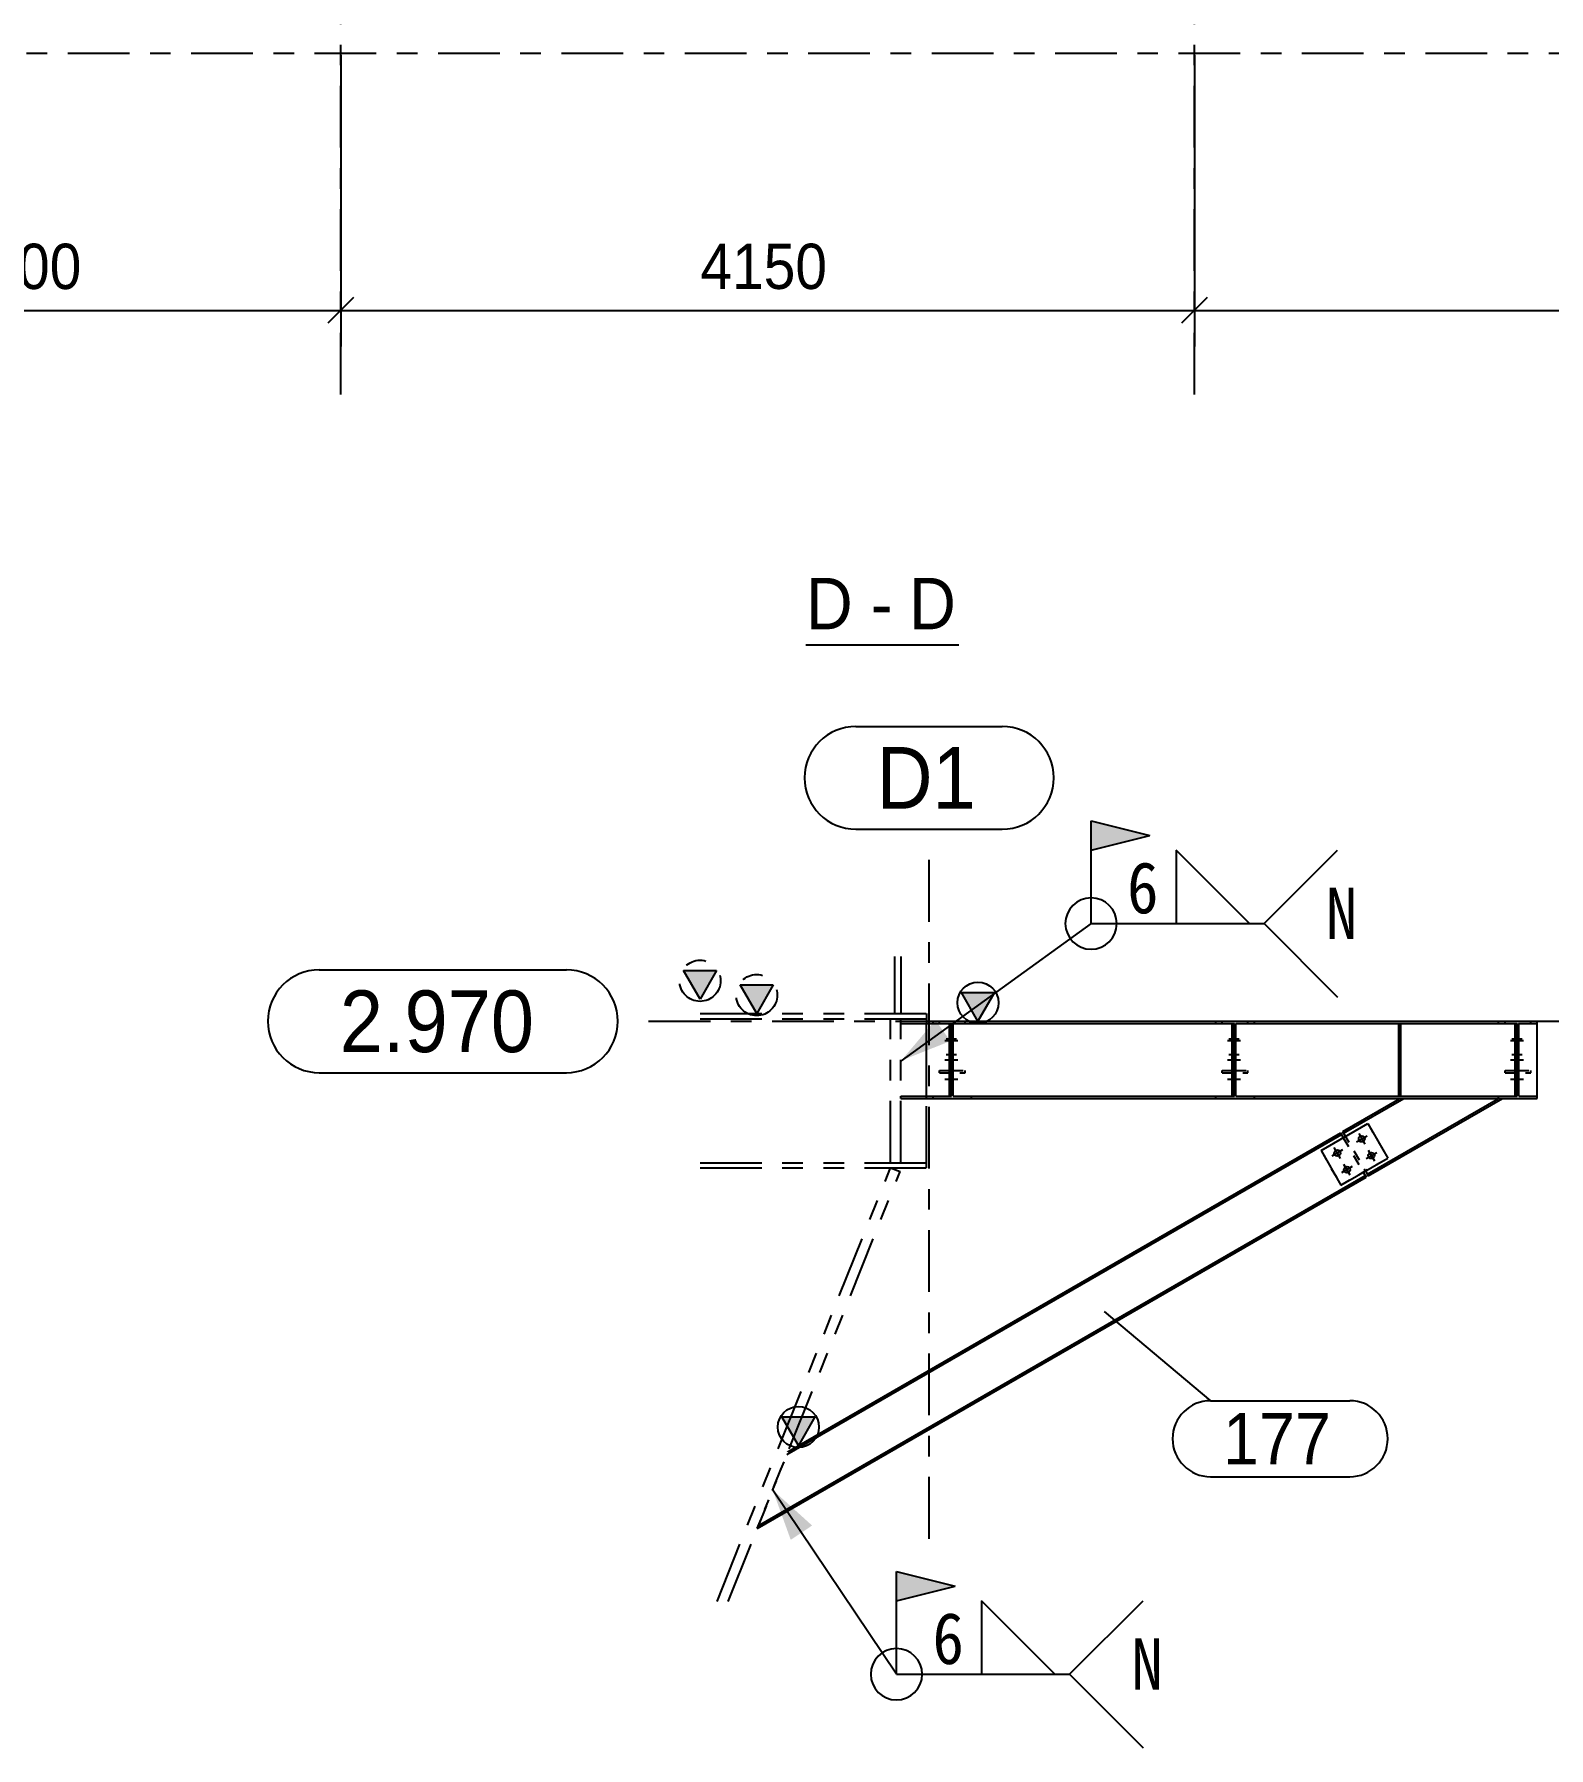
# Model space of a CAD drawing. Header units: millimetres. Extents: x 0 to 594, y 0 to 420.
# Drawn here: x 246.8 to 320.4, y 215 to 298.3 of the extents above; entities that cross this region are included whole.
import ezdxf

# ---------------------------------------------------------------- set-up
doc = ezdxf.new("R2010")
doc.units = ezdxf.units.MM
doc.header["$MEASUREMENT"] = 0
for name, pattern in [('XKITLINE00', [0]), ('XKITLINE02', [4, 2, -2]), ('XKITLINE03', [6, 3, -1, 1, -1]), ('XKITLINE04', [3, 0.5, -0.5, 0.5, -0.5, 0.5, -0.5]), ('XKITLINE05', [8, 3, -1, 1, -1, 1, -1])]:
    doc.linetypes.add(name, pattern=pattern)
for name, color, linetype in [('dimension', 7, 'Continuous'), ('grid', 7, 'Continuous'), ('mark', 7, 'Continuous'), ('part1', 7, 'Continuous'), ('view', 7, 'Continuous'), ('weld', 7, 'Continuous')]:
    doc.layers.add(name, color=color, linetype=linetype)
doc.styles.add('STYLE_1', font='arial.ttf', dxfattribs={"height": 0.2})
doc.styles.add('STYLE_4', font='仿宋_GB2312_3.ttf', dxfattribs={"height": 0.2})

# ---------------------------------------------------------------- blocks, each defined once
blk = doc.blocks.new('*D2170')
at = {"layer": 'dimension', "color": 1, "linetype": 'XKITLINE00'}
for p, q in [((1428.141, 1836.476), (1428.141, 1822.306)), ((1469.641, 1836.476), (1469.641, 1822.306)), ((1428.764, 1824.689), (1427.519, 1823.444)), ((1470.264, 1824.689), (1469.019, 1823.444)), ((1428.141, 1824.066), (1469.641, 1824.066))]:
    blk.add_line(p, q, dxfattribs=at)
at = {"layer": 'dimension', "color": 1, "style": 'STYLE_1', "width": 0.9}
blk.add_text('4150', height=2.2, dxfattribs=at).set_placement((1445.628, 1825.106))
blk = doc.blocks.new('*D2173')
at = {"layer": 'grid', "color": 4, "linetype": 'XKITLINE03'}
blk.add_line((1428.141, 1819.981), (1428.141, 1905.53), dxfattribs=at)
blk = doc.blocks.new('*D2174')
at = {"layer": 'grid', "color": 4, "linetype": 'XKITLINE03'}
blk.add_line((1228.871, 1836.576), (1642.443, 1836.576), dxfattribs=at)
blk = doc.blocks.new('*D2489')
at = {"layer": 'dimension', "color": 1, "linetype": 'XKITLINE00'}
for p, q in [((1397.141, 1836.476), (1397.141, 1822.306)), ((1428.141, 1836.476), (1428.141, 1822.306)), ((1397.764, 1824.689), (1396.519, 1823.444)), ((1428.764, 1824.689), (1427.519, 1823.444)), ((1397.141, 1824.066), (1428.141, 1824.066))]:
    blk.add_line(p, q, dxfattribs=at)
at = {"layer": 'dimension', "color": 1, "style": 'STYLE_1', "width": 0.9}
blk.add_text('3100', height=2.2, dxfattribs=at).set_placement((1409.378, 1825.106))
blk = doc.blocks.new('*D2554')
at = {"layer": 'dimension', "color": 1, "linetype": 'XKITLINE00'}
for p, q in [((1469.641, 1836.476), (1469.641, 1822.306)), ((1513.841, 1836.476), (1513.841, 1822.306)), ((1470.264, 1824.689), (1469.019, 1823.444)), ((1514.464, 1824.689), (1513.219, 1823.444)), ((1469.641, 1824.066), (1513.841, 1824.066))]:
    blk.add_line(p, q, dxfattribs=at)
at = {"layer": 'dimension', "color": 1, "style": 'STYLE_1', "width": 0.9}
blk.add_text('4420', height=2.2, dxfattribs=at).set_placement((1488.478, 1825.106))
blk = doc.blocks.new('*D2577')
at = {"layer": 'grid', "color": 4, "linetype": 'XKITLINE03'}
blk.add_line((1469.641, 1819.981), (1469.641, 1905.53), dxfattribs=at)
blk = doc.blocks.new('*D4145')
at = {"layer": 'weld', "color": 1, "linetype": 'XKITLINE00'}
for p, q in [((1464.618, 1794.248), (1464.618, 1799.248)), ((1464.618, 1799.248), (1467.475, 1798.534)), ((1464.618, 1797.82), (1467.475, 1798.534)), ((1472.321, 1794.248), (1468.749, 1797.82)), ((1468.749, 1797.82), (1468.749, 1794.248)), ((1473.035, 1794.248), (1476.607, 1797.82)), ((1464.618, 1794.248), (1455.388, 1787.583)), ((1464.618, 1794.248), (1473.035, 1794.248)), ((1468.749, 1794.248), (1472.321, 1794.248)), ((1473.035, 1794.248), (1476.607, 1790.677))]:
    blk.add_line(p, q, dxfattribs=at)
for start, end in [(90, -90), (-90, 90)]:
    blk.add_arc((1464.618, 1794.248), 1.25, start, end, dxfattribs=at)
at = {"layer": 'weld', "color": 1}
for points in [[(1464.618, 1797.82), (1464.618, 1799.248), (1464.618, 1797.82), (1467.475, 1798.534)], [(1455.388, 1787.583), (1457.049, 1789.553), (1455.388, 1787.583), (1457.781, 1788.54)]]:
    blk.add_solid(points, dxfattribs=at)
at = {"layer": 'weld', "color": 1, "style": 'STYLE_4', "width": 0.9}
for s, p in [('6', (1466.368, 1794.748)), ('N', (1476.035, 1793.498))]:
    blk.add_text(s, height=2.5, dxfattribs=at).set_placement(p)
blk = doc.blocks.new('*D4146')
at = {"layer": 'weld', "color": 1, "linetype": 'XKITLINE00'}
for p, q in [((1455.159, 1757.748), (1449.144, 1766.708)), ((1455.159, 1757.748), (1455.159, 1762.748)), ((1455.159, 1762.748), (1458.016, 1762.034)), ((1455.159, 1761.32), (1458.016, 1762.034)), ((1462.862, 1757.748), (1459.291, 1761.32)), ((1459.291, 1761.32), (1459.291, 1757.748)), ((1463.577, 1757.748), (1467.148, 1761.32)), ((1455.159, 1757.748), (1463.577, 1757.748)), ((1459.291, 1757.748), (1462.862, 1757.748)), ((1463.577, 1757.748), (1467.148, 1754.177))]:
    blk.add_line(p, q, dxfattribs=at)
for start, end in [(90, -90), (-90, 90)]:
    blk.add_arc((1455.159, 1757.748), 1.25, start, end, dxfattribs=at)
at = {"layer": 'weld', "color": 1}
for points in [[(1449.144, 1766.708), (1451.057, 1764.981), (1449.144, 1766.708), (1450.019, 1764.284)], [(1455.159, 1761.32), (1455.159, 1762.748), (1455.159, 1761.32), (1458.016, 1762.034)]]:
    blk.add_solid(points, dxfattribs=at)
at = {"layer": 'weld', "color": 1, "style": 'STYLE_4', "width": 0.9}
for s, p in [('6', (1456.909, 1758.248)), ('N', (1466.577, 1756.998))]:
    blk.add_text(s, height=2.5, dxfattribs=at).set_placement(p)
blk = doc.blocks.new('*D4147')
at = {"layer": 'mark', "color": 1, "linetype": 'XKITLINE00'}
for p, q in [((1465.248, 1775.383), (1470.431, 1771.052)), ((1470.431, 1771.052), (1477.193, 1771.052)), ((1470.431, 1771.052), (1470.431, 1771.052)), ((1470.431, 1767.352), (1477.193, 1767.352))]:
    blk.add_line(p, q, dxfattribs=at)
for centre, start, end in [((1470.431, 1769.202), 90, -90), ((1477.193, 1769.202), -90, 90)]:
    blk.add_arc(centre, 1.85, start, end, dxfattribs=at)
at = {"layer": 'mark', "color": 1, "style": 'STYLE_1', "width": 0.9}
blk.add_text('177', height=2.5, dxfattribs=at).set_placement((1471.031, 1767.952))
blk = doc.blocks.new('*D4148')
at = {"layer": 'part1', "color": 0, "linetype": 'XKITLINE00'}
for p, q in [((1484.435, 1789.387), (1484.435, 1789.499)), ((1484.435, 1789.499), (1486.31, 1789.499)), ((1484.435, 1789.387), (1485.332, 1789.387)), ((1485.332, 1785.862), (1485.332, 1789.387)), ((1485.413, 1789.387), (1486.31, 1789.387)), ((1485.413, 1785.862), (1485.413, 1789.387)), ((1486.31, 1789.387), (1486.31, 1789.499)), ((1484.435, 1785.862), (1485.332, 1785.862)), ((1484.435, 1785.749), (1484.435, 1785.862)), ((1484.435, 1785.749), (1486.31, 1785.749)), ((1485.413, 1785.862), (1486.31, 1785.862)), ((1486.31, 1785.749), (1486.31, 1785.862))]:
    blk.add_line(p, q, dxfattribs=at)
blk = doc.blocks.new('*D4149')
at = {"layer": 'part1', "color": 2, "linetype": 'XKITLINE04'}
for p, q in [((1484.747, 1789.499), (1485.997, 1789.499)), ((1484.747, 1789.399), (1484.747, 1789.499)), ((1484.747, 1789.399), (1485.338, 1789.399)), ((1485.338, 1787.099), (1485.338, 1789.399)), ((1485.407, 1787.099), (1485.407, 1789.399)), ((1485.407, 1789.399), (1485.997, 1789.399)), ((1485.997, 1789.399), (1485.997, 1789.499)), ((1484.747, 1787.099), (1485.338, 1787.099)), ((1484.747, 1786.999), (1484.747, 1787.099)), ((1485.407, 1787.099), (1485.997, 1787.099)), ((1485.997, 1786.999), (1485.997, 1787.099)), ((1484.747, 1786.999), (1485.997, 1786.999))]:
    blk.add_line(p, q, dxfattribs=at)
blk = doc.blocks.new('*D4150')
at = {"layer": 'part1', "color": 2, "linetype": 'XKITLINE04'}
for p, q in [((1485.238, 1789.136), (1485.238, 1789.387)), ((1485.238, 1789.387), (1485.338, 1789.387)), ((1485.238, 1785.862), (1485.238, 1789.199)), ((1485.238, 1789.199), (1485.338, 1789.199)), ((1485.238, 1789.187), (1485.338, 1789.187)), ((1485.238, 1789.127), (1485.238, 1789.136)), ((1485.238, 1789.124), (1485.238, 1789.127)), ((1485.238, 1789.124), (1485.338, 1789.124)), ((1485.238, 1789.124), (1485.338, 1789.124)), ((1485.338, 1789.136), (1485.338, 1789.387)), ((1485.338, 1785.862), (1485.338, 1789.199)), ((1485.338, 1789.127), (1485.338, 1789.136)), ((1485.338, 1789.124), (1485.338, 1789.127)), ((1485.238, 1787.374), (1485.338, 1787.374)), ((1485.238, 1787.374), (1485.338, 1787.374)), ((1485.238, 1787.312), (1485.338, 1787.312)), ((1485.238, 1786.049), (1485.338, 1786.049)), ((1485.238, 1785.862), (1485.338, 1785.862))]:
    blk.add_line(p, q, dxfattribs=at)
blk = doc.blocks.new('*D4151')
at = {"layer": 'part1', "color": 0, "linetype": 'XKITLINE02'}
for p, q in [((1485.572, 1788.624), (1485.072, 1788.624)), ((1485.572, 1787.874), (1485.072, 1787.874))]:
    blk.add_line(p, q, dxfattribs=at)
blk = doc.blocks.new('*D4152')
at = {"layer": 'part1', "color": 0, "linetype": 'XKITLINE00'}
for p, q in [((1485.232, 1789.199), (1485.232, 1789.387)), ((1485.232, 1789.249), (1485.332, 1789.249)), ((1485.232, 1789.19), (1485.232, 1789.199)), ((1485.232, 1789.187), (1485.232, 1789.19)), ((1485.232, 1789.187), (1485.332, 1789.187)), ((1485.232, 1786.062), (1485.232, 1789.187)), ((1485.232, 1785.862), (1485.232, 1786.062)), ((1485.232, 1786.062), (1485.332, 1786.062)), ((1485.232, 1785.999), (1485.332, 1785.999))]:
    blk.add_line(p, q, dxfattribs=at)
at = {"layer": 'part1', "color": 2, "linetype": 'XKITLINE04'}
for p, q in [((1485.232, 1789.387), (1485.332, 1789.387)), ((1485.232, 1789.187), (1485.232, 1789.199)), ((1485.232, 1789.199), (1485.332, 1789.199)), ((1485.232, 1789.187), (1485.332, 1789.187)), ((1485.332, 1789.199), (1485.332, 1789.387)), ((1485.332, 1785.862), (1485.332, 1789.199)), ((1485.332, 1789.19), (1485.332, 1789.199)), ((1485.332, 1789.187), (1485.332, 1789.19)), ((1485.332, 1786.062), (1485.332, 1789.187)), ((1485.232, 1786.062), (1485.332, 1786.062)), ((1485.232, 1786.049), (1485.332, 1786.049)), ((1485.232, 1785.862), (1485.332, 1785.862))]:
    blk.add_line(p, q, dxfattribs=at)
blk = doc.blocks.new('*D4153')
at = {"layer": 'part1', "color": 0, "linetype": 'XKITLINE00'}
for p, q in [((1485.01, 1788.562), (1485.635, 1788.562)), ((1485.01, 1787.624), (1485.635, 1787.624)), ((1485.01, 1786.687), (1485.635, 1786.687))]:
    blk.add_line(p, q, dxfattribs=at)
blk = doc.blocks.new('*D4154')
at = {"layer": 'grid', "color": 4, "linetype": 'XKITLINE00'}
for p, q in [((1453.19, 1803.836), (1460.304, 1803.836)), ((1453.19, 1798.836), (1460.304, 1798.836))]:
    blk.add_line(p, q, dxfattribs=at)
at = {"layer": 'grid', "color": 4, "linetype": 'XKITLINE03'}
blk.add_line((1456.747, 1764.342), (1456.747, 1797.836), dxfattribs=at)
at = {"layer": 'grid', "color": 4, "linetype": 'XKITLINE00'}
for centre, start, end in [((1453.19, 1801.336), 90, -90), ((1460.304, 1801.336), -90, 90)]:
    blk.add_arc(centre, 2.5, start, end, dxfattribs=at)
at = {"layer": 'grid', "color": 4, "style": 'STYLE_1', "width": 0.9}
blk.add_text('D1', height=3, dxfattribs=at).set_placement((1454.19, 1799.836))
blk = doc.blocks.new('*D4155')
at = {"layer": 'grid', "color": 4, "linetype": 'XKITLINE00'}
for p, q in [((1427.098, 1791.999), (1439.11, 1791.999)), ((1427.098, 1786.999), (1439.11, 1786.999))]:
    blk.add_line(p, q, dxfattribs=at)
at = {"layer": 'grid', "color": 4, "linetype": 'XKITLINE03'}
blk.add_line((1443.11, 1789.499), (1491.643, 1789.499), dxfattribs=at)
at = {"layer": 'grid', "color": 4, "linetype": 'XKITLINE00'}
for centre, start, end in [((1427.098, 1789.499), 90, -90), ((1439.11, 1789.499), -90, 90)]:
    blk.add_arc(centre, 2.5, start, end, dxfattribs=at)
at = {"layer": 'grid', "color": 4, "style": 'STYLE_1', "width": 0.9}
blk.add_text('2.970', height=3, dxfattribs=at).set_placement((1428.098, 1787.999))
blk = doc.blocks.new('*D4156')
at = {"layer": 'part1', "color": 6, "linetype": 'XKITLINE05'}
for p, q in [((1448.363, 1789.874), (1447.563, 1791.274)), ((1447.563, 1791.274), (1449.163, 1791.274)), ((1449.163, 1791.274), (1448.363, 1789.874)), ((1445.609, 1789.874), (1456.622, 1789.874)), ((1445.609, 1789.624), (1456.622, 1789.624)), ((1456.622, 1789.874), (1456.622, 1789.499)), ((1456.622, 1782.374), (1456.622, 1789.499)), ((1456.622, 1789.499), (1456.622, 1789.387)), ((1456.622, 1785.862), (1456.622, 1789.387)), ((1456.622, 1785.749), (1456.622, 1785.862)), ((1456.622, 1782.374), (1456.622, 1785.749)), ((1445.609, 1782.624), (1456.622, 1782.624)), ((1445.609, 1782.374), (1456.622, 1782.374))]:
    blk.add_line(p, q, dxfattribs=at)
blk.add_circle((1448.363, 1790.774), 1, dxfattribs=at)
at = {"layer": 'part1', "color": 6}
blk.add_solid([(1447.563, 1791.274), (1449.163, 1791.274), (1447.563, 1791.274), (1448.363, 1789.874)], dxfattribs=at)
blk = doc.blocks.new('*D4157')
at = {"layer": 'part1', "color": 6, "linetype": 'XKITLINE05'}
for p, q in [((1455.06, 1792.649), (1455.06, 1789.874)), ((1455.372, 1792.649), (1455.372, 1789.874)), ((1445.609, 1790.568), (1444.809, 1791.968)), ((1444.809, 1791.968), (1446.409, 1791.968)), ((1446.409, 1791.968), (1445.609, 1790.568)), ((1445.609, 1789.874), (1455.06, 1789.874)), ((1455.06, 1789.874), (1455.372, 1789.874))]:
    blk.add_line(p, q, dxfattribs=at)
blk.add_circle((1445.609, 1791.468), 1, dxfattribs=at)
at = {"layer": 'part1', "color": 6}
blk.add_solid([(1444.809, 1791.968), (1446.409, 1791.968), (1444.809, 1791.968), (1445.609, 1790.568)], dxfattribs=at)
blk = doc.blocks.new('*D4158')
at = {"layer": 'part1', "color": 0, "linetype": 'XKITLINE00'}
for p, q in [((1456.935, 1789.387), (1456.935, 1789.499)), ((1456.935, 1789.499), (1458.81, 1789.499)), ((1456.935, 1789.387), (1457.832, 1789.387)), ((1457.832, 1785.862), (1457.832, 1789.387)), ((1457.913, 1789.387), (1458.81, 1789.387)), ((1457.913, 1785.862), (1457.913, 1789.387)), ((1458.81, 1789.387), (1458.81, 1789.499)), ((1456.935, 1785.862), (1457.832, 1785.862)), ((1456.935, 1785.749), (1456.935, 1785.862)), ((1456.935, 1785.749), (1458.81, 1785.749)), ((1457.913, 1785.862), (1458.81, 1785.862)), ((1458.81, 1785.749), (1458.81, 1785.862))]:
    blk.add_line(p, q, dxfattribs=at)
blk = doc.blocks.new('*D4159')
at = {"layer": 'part1', "color": 2, "linetype": 'XKITLINE04'}
for p, q in [((1457.247, 1789.499), (1458.497, 1789.499)), ((1457.247, 1789.399), (1457.247, 1789.499)), ((1457.247, 1789.399), (1457.838, 1789.399)), ((1457.838, 1787.099), (1457.838, 1789.399)), ((1457.907, 1787.099), (1457.907, 1789.399)), ((1457.907, 1789.399), (1458.497, 1789.399)), ((1458.497, 1789.399), (1458.497, 1789.499)), ((1457.247, 1787.099), (1457.838, 1787.099)), ((1457.247, 1786.999), (1457.247, 1787.099)), ((1457.907, 1787.099), (1458.497, 1787.099)), ((1458.497, 1786.999), (1458.497, 1787.099)), ((1457.247, 1786.999), (1458.497, 1786.999))]:
    blk.add_line(p, q, dxfattribs=at)
blk = doc.blocks.new('*D4160')
at = {"layer": 'part1', "color": 0, "linetype": 'XKITLINE00'}
for p, q in [((1470.685, 1789.387), (1470.685, 1789.499)), ((1470.685, 1789.499), (1472.56, 1789.499)), ((1470.685, 1789.387), (1471.582, 1789.387)), ((1471.582, 1785.862), (1471.582, 1789.387)), ((1471.663, 1789.387), (1472.56, 1789.387)), ((1471.663, 1785.862), (1471.663, 1789.387)), ((1472.56, 1789.387), (1472.56, 1789.499)), ((1470.685, 1785.862), (1471.582, 1785.862)), ((1470.685, 1785.749), (1470.685, 1785.862)), ((1470.685, 1785.749), (1472.56, 1785.749)), ((1471.663, 1785.862), (1472.56, 1785.862)), ((1472.56, 1785.749), (1472.56, 1785.862))]:
    blk.add_line(p, q, dxfattribs=at)
blk = doc.blocks.new('*D4161')
at = {"layer": 'part1', "color": 2, "linetype": 'XKITLINE04'}
for p, q in [((1470.997, 1789.499), (1472.247, 1789.499)), ((1470.997, 1789.399), (1470.997, 1789.499)), ((1470.997, 1789.399), (1471.588, 1789.399)), ((1471.588, 1787.099), (1471.588, 1789.399)), ((1471.657, 1787.099), (1471.657, 1789.399)), ((1471.657, 1789.399), (1472.247, 1789.399)), ((1472.247, 1789.399), (1472.247, 1789.499)), ((1470.997, 1787.099), (1471.588, 1787.099)), ((1470.997, 1786.999), (1470.997, 1787.099)), ((1471.657, 1787.099), (1472.247, 1787.099)), ((1472.247, 1786.999), (1472.247, 1787.099)), ((1470.997, 1786.999), (1472.247, 1786.999))]:
    blk.add_line(p, q, dxfattribs=at)
blk = doc.blocks.new('*D4162')
at = {"layer": 'part1', "color": 0, "linetype": 'XKITLINE00'}
for p, q in [((1459.122, 1789.499), (1458.322, 1790.899)), ((1458.322, 1790.899), (1459.922, 1790.899)), ((1459.922, 1790.899), (1459.122, 1789.499)), ((1455.372, 1789.499), (1456.935, 1789.499)), ((1455.372, 1789.387), (1456.935, 1789.387)), ((1458.81, 1789.499), (1470.685, 1789.499)), ((1458.81, 1789.387), (1470.685, 1789.387)), ((1472.56, 1789.499), (1484.435, 1789.499)), ((1472.56, 1789.387), (1484.435, 1789.387)), ((1486.31, 1785.862), (1486.31, 1789.387)), ((1455.372, 1785.862), (1456.935, 1785.862)), ((1455.372, 1785.749), (1456.935, 1785.749)), ((1458.81, 1785.862), (1470.685, 1785.862)), ((1458.81, 1785.749), (1470.685, 1785.749)), ((1472.56, 1785.862), (1484.435, 1785.862)), ((1472.56, 1785.749), (1484.435, 1785.749))]:
    blk.add_line(p, q, dxfattribs=at)
at = {"layer": 'part1', "color": 2, "linetype": 'XKITLINE04'}
for p, q in [((1455.372, 1789.387), (1455.372, 1789.499)), ((1455.372, 1789.387), (1458.81, 1789.387)), ((1456.622, 1785.749), (1456.622, 1789.499)), ((1456.935, 1789.499), (1458.81, 1789.499)), ((1470.685, 1789.499), (1472.56, 1789.499)), ((1470.685, 1789.387), (1472.56, 1789.387)), ((1484.435, 1789.499), (1486.31, 1789.499)), ((1484.435, 1789.387), (1486.31, 1789.387)), ((1486.31, 1789.387), (1486.31, 1789.499)), ((1455.372, 1785.749), (1455.372, 1785.862)), ((1456.935, 1785.862), (1458.81, 1785.862)), ((1456.935, 1785.749), (1458.81, 1785.749)), ((1470.685, 1785.862), (1472.56, 1785.862)), ((1470.685, 1785.749), (1472.56, 1785.749)), ((1484.435, 1785.862), (1486.31, 1785.862)), ((1484.435, 1785.749), (1486.31, 1785.749)), ((1486.31, 1785.749), (1486.31, 1785.862))]:
    blk.add_line(p, q, dxfattribs=at)
at = {"layer": 'part1', "color": 0, "linetype": 'XKITLINE00'}
blk.add_circle((1459.122, 1790.399), 1, dxfattribs=at)
at = {"layer": 'part1', "color": 0}
blk.add_solid([(1458.322, 1790.899), (1459.922, 1790.899), (1458.322, 1790.899), (1459.122, 1789.499)], dxfattribs=at)
blk = doc.blocks.new('*D4163')
at = {"layer": 'part1', "color": 0, "linetype": 'XKITLINE00'}
for p, q in [((1449.835, 1768.435), (1476.789, 1783.997)), ((1449.895, 1768.585), (1476.739, 1784.083)), ((1476.739, 1784.083), (1476.88, 1783.84)), ((1477.849, 1782.162), (1477.989, 1781.918)), ((1448.394, 1764.831), (1477.989, 1781.918)), ((1448.454, 1764.981), (1477.939, 1782.005)), ((1450.391, 1768.871), (1449.591, 1770.271)), ((1449.591, 1770.271), (1451.191, 1770.271)), ((1451.191, 1770.271), (1450.391, 1768.871))]:
    blk.add_line(p, q, dxfattribs=at)
at = {"layer": 'part1', "color": 2, "linetype": 'XKITLINE04'}
for p, q in [((1476.88, 1783.84), (1477.849, 1782.162)), ((1448.394, 1764.831), (1449.895, 1768.585))]:
    blk.add_line(p, q, dxfattribs=at)
at = {"layer": 'part1', "color": 0, "linetype": 'XKITLINE00'}
blk.add_circle((1450.391, 1769.771), 1, dxfattribs=at)
at = {"layer": 'part1', "color": 0}
blk.add_solid([(1449.591, 1770.271), (1451.191, 1770.271), (1449.591, 1770.271), (1450.391, 1768.871)], dxfattribs=at)
blk = doc.blocks.new('*D4164')
at = {"layer": 'part1', "color": 6, "linetype": 'XKITLINE05'}
for p, q in [((1446.437, 1761.287), (1454.872, 1782.374)), ((1446.976, 1761.287), (1455.336, 1782.189)), ((1454.872, 1782.374), (1455.336, 1782.189))]:
    blk.add_line(p, q, dxfattribs=at)
blk = doc.blocks.new('*D4165')
at = {"layer": 'part1', "color": 6, "linetype": 'XKITLINE05'}
for p in [(1445.609, 1782.374), (1446.437, 1761.287)]:
    blk.add_line(p, (1454.872, 1782.374), dxfattribs=at)
blk = doc.blocks.new('*D4166')
at = {"layer": 'part1', "color": 0, "linetype": 'XKITLINE00'}
for p, q in [((1476.848, 1784.146), (1479.625, 1785.749)), ((1476.898, 1784.059), (1479.825, 1785.749)), ((1478.048, 1782.067), (1484.425, 1785.749)), ((1478.098, 1781.981), (1484.625, 1785.749)), ((1476.848, 1784.146), (1476.988, 1783.902)), ((1477.957, 1782.224), (1478.098, 1781.981))]:
    blk.add_line(p, q, dxfattribs=at)
at = {"layer": 'part1', "color": 2, "linetype": 'XKITLINE04'}
for p, q in [((1479.625, 1785.749), (1484.625, 1785.749)), ((1476.898, 1784.059), (1477.957, 1782.224)), ((1478.048, 1782.067), (1478.098, 1781.981))]:
    blk.add_line(p, q, dxfattribs=at)
blk = doc.blocks.new('*D4167')
at = {"layer": 'part1', "color": 2, "linetype": 'XKITLINE04'}
for p, q in [((1475.798, 1783.215), (1478.071, 1784.527)), ((1478.071, 1784.527), (1479.04, 1782.849)), ((1475.798, 1783.215), (1476.766, 1781.537)), ((1476.766, 1781.537), (1479.04, 1782.849))]:
    blk.add_line(p, q, dxfattribs=at)
blk = doc.blocks.new('*D4168')
at = {"layer": 'part1', "color": 0, "linetype": 'XKITLINE00'}
for p, q in [((1475.798, 1783.215), (1478.071, 1784.527)), ((1478.071, 1784.527), (1479.04, 1782.849)), ((1475.798, 1783.215), (1476.766, 1781.537)), ((1476.766, 1781.537), (1479.04, 1782.849))]:
    blk.add_line(p, q, dxfattribs=at)
blk = doc.blocks.new('*D4169')
at = {"layer": 'part1', "color": 0, "linetype": 'XKITLINE00'}
for p, q in [((1477.52, 1783.632), (1478.039, 1783.932)), ((1477.63, 1784.042), (1477.93, 1783.522)), ((1477.989, 1782.82), (1478.508, 1783.12)), ((1478.098, 1783.23), (1478.398, 1782.71))]:
    blk.add_line(p, q, dxfattribs=at)
for centre in [(1477.78, 1783.782), (1478.248, 1782.97)]:
    blk.add_circle(centre, 0.15, dxfattribs=at)
blk = doc.blocks.new('*D4170')
at = {"layer": 'part1', "color": 0, "linetype": 'XKITLINE00'}
for p, q in [((1476.849, 1783.244), (1476.329, 1782.944)), ((1476.739, 1782.835), (1476.439, 1783.354)), ((1477.317, 1782.432), (1476.798, 1782.132)), ((1477.208, 1782.023), (1476.908, 1782.542))]:
    blk.add_line(p, q, dxfattribs=at)
for centre in [(1476.589, 1783.094), (1477.058, 1782.282)]:
    blk.add_circle(centre, 0.15, dxfattribs=at)
blk = doc.blocks.new('*D4171')
at = {"layer": 'part1', "color": 0, "linetype": 'XKITLINE00'}
for p, q in [((1479.575, 1789.387), (1479.675, 1789.387)), ((1479.575, 1785.862), (1479.575, 1789.387)), ((1479.675, 1785.862), (1479.675, 1789.387)), ((1479.575, 1785.862), (1479.675, 1785.862))]:
    blk.add_line(p, q, dxfattribs=at)
at = {"layer": 'part1', "color": 2, "linetype": 'XKITLINE04'}
for p, q in [((1479.575, 1789.137), (1479.675, 1789.137)), ((1479.575, 1786.112), (1479.675, 1786.112))]:
    blk.add_line(p, q, dxfattribs=at)
blk = doc.blocks.new('*D4172')
at = {"layer": 'part1', "color": 2, "linetype": 'XKITLINE04'}
for p, q in [((1479.575, 1785.862), (1479.575, 1789.387)), ((1479.575, 1789.387), (1479.675, 1789.387)), ((1479.575, 1789.137), (1479.675, 1789.137)), ((1479.675, 1785.862), (1479.675, 1789.387)), ((1479.575, 1786.112), (1479.675, 1786.112)), ((1479.575, 1785.862), (1479.675, 1785.862))]:
    blk.add_line(p, q, dxfattribs=at)
blk = doc.blocks.new('*D4173')
at = {"layer": 'part1', "color": 0, "linetype": 'XKITLINE00'}
for p, q in [((1457.732, 1789.199), (1457.732, 1789.387)), ((1457.732, 1789.249), (1457.832, 1789.249)), ((1457.732, 1789.19), (1457.732, 1789.199)), ((1457.732, 1789.187), (1457.732, 1789.19)), ((1457.732, 1789.187), (1457.832, 1789.187)), ((1457.732, 1786.062), (1457.732, 1789.187)), ((1457.732, 1785.862), (1457.732, 1786.062)), ((1457.732, 1786.062), (1457.832, 1786.062)), ((1457.732, 1785.999), (1457.832, 1785.999))]:
    blk.add_line(p, q, dxfattribs=at)
at = {"layer": 'part1', "color": 2, "linetype": 'XKITLINE04'}
for p, q in [((1457.732, 1789.387), (1457.832, 1789.387)), ((1457.732, 1789.187), (1457.732, 1789.199)), ((1457.732, 1789.199), (1457.832, 1789.199)), ((1457.732, 1789.187), (1457.832, 1789.187)), ((1457.832, 1789.199), (1457.832, 1789.387)), ((1457.832, 1785.862), (1457.832, 1789.199)), ((1457.832, 1789.19), (1457.832, 1789.199)), ((1457.832, 1789.187), (1457.832, 1789.19)), ((1457.832, 1786.062), (1457.832, 1789.187)), ((1457.732, 1786.062), (1457.832, 1786.062)), ((1457.732, 1786.049), (1457.832, 1786.049)), ((1457.732, 1785.862), (1457.832, 1785.862))]:
    blk.add_line(p, q, dxfattribs=at)
blk = doc.blocks.new('*D4174')
at = {"layer": 'part1', "color": 0, "linetype": 'XKITLINE00'}
for p, q in [((1457.51, 1788.562), (1458.135, 1788.562)), ((1457.51, 1787.624), (1458.135, 1787.624)), ((1457.51, 1786.687), (1458.135, 1786.687))]:
    blk.add_line(p, q, dxfattribs=at)
blk = doc.blocks.new('*D4175')
at = {"layer": 'part1', "color": 0, "linetype": 'XKITLINE00'}
for p, q in [((1471.482, 1789.199), (1471.482, 1789.387)), ((1471.482, 1789.249), (1471.582, 1789.249)), ((1471.482, 1789.19), (1471.482, 1789.199)), ((1471.482, 1789.187), (1471.482, 1789.19)), ((1471.482, 1789.187), (1471.582, 1789.187)), ((1471.482, 1786.062), (1471.482, 1789.187)), ((1471.482, 1785.862), (1471.482, 1786.062)), ((1471.482, 1786.062), (1471.582, 1786.062)), ((1471.482, 1785.999), (1471.582, 1785.999))]:
    blk.add_line(p, q, dxfattribs=at)
at = {"layer": 'part1', "color": 2, "linetype": 'XKITLINE04'}
for p, q in [((1471.482, 1789.387), (1471.582, 1789.387)), ((1471.482, 1789.187), (1471.482, 1789.199)), ((1471.482, 1789.199), (1471.582, 1789.199)), ((1471.482, 1789.187), (1471.582, 1789.187)), ((1471.582, 1789.199), (1471.582, 1789.387)), ((1471.582, 1785.862), (1471.582, 1789.199)), ((1471.582, 1789.19), (1471.582, 1789.199)), ((1471.582, 1789.187), (1471.582, 1789.19)), ((1471.582, 1786.062), (1471.582, 1789.187)), ((1471.482, 1786.062), (1471.582, 1786.062)), ((1471.482, 1786.049), (1471.582, 1786.049)), ((1471.482, 1785.862), (1471.582, 1785.862))]:
    blk.add_line(p, q, dxfattribs=at)
blk = doc.blocks.new('*D4176')
at = {"layer": 'part1', "color": 0, "linetype": 'XKITLINE00'}
for p, q in [((1471.26, 1788.562), (1471.885, 1788.562)), ((1471.26, 1787.624), (1471.885, 1787.624)), ((1471.26, 1786.687), (1471.885, 1786.687))]:
    blk.add_line(p, q, dxfattribs=at)
blk = doc.blocks.new('*D4177')
at = {"layer": 'part1', "color": 6, "linetype": 'XKITLINE05'}
for p, q in [((1454.872, 1789.624), (1455.372, 1789.624)), ((1454.872, 1782.624), (1454.872, 1789.624)), ((1455.372, 1782.624), (1455.372, 1789.624)), ((1454.872, 1782.624), (1455.372, 1782.624))]:
    blk.add_line(p, q, dxfattribs=at)
blk = doc.blocks.new('*D4178')
at = {"layer": 'part1', "color": 6, "linetype": 'XKITLINE05'}
for p, q in [((1454.872, 1789.624), (1455.372, 1789.624)), ((1454.872, 1782.624), (1454.872, 1789.624)), ((1455.372, 1782.624), (1455.372, 1789.624)), ((1454.872, 1782.624), (1455.372, 1782.624))]:
    blk.add_line(p, q, dxfattribs=at)
blk = doc.blocks.new('*D4179')
at = {"layer": 'part1', "color": 0, "linetype": 'XKITLINE02'}
for p, q in [((1471.822, 1788.624), (1471.322, 1788.624)), ((1471.822, 1787.874), (1471.322, 1787.874))]:
    blk.add_line(p, q, dxfattribs=at)
blk = doc.blocks.new('*D4180')
at = {"layer": 'part1', "color": 2, "linetype": 'XKITLINE04'}
for p, q in [((1471.488, 1789.136), (1471.488, 1789.387)), ((1471.488, 1789.387), (1471.588, 1789.387)), ((1471.488, 1785.862), (1471.488, 1789.199)), ((1471.488, 1789.199), (1471.588, 1789.199)), ((1471.488, 1789.187), (1471.588, 1789.187)), ((1471.488, 1789.127), (1471.488, 1789.136)), ((1471.488, 1789.124), (1471.488, 1789.127)), ((1471.488, 1789.124), (1471.588, 1789.124)), ((1471.488, 1789.124), (1471.588, 1789.124)), ((1471.588, 1789.136), (1471.588, 1789.387)), ((1471.588, 1785.862), (1471.588, 1789.199)), ((1471.588, 1789.127), (1471.588, 1789.136)), ((1471.588, 1789.124), (1471.588, 1789.127)), ((1471.488, 1787.374), (1471.588, 1787.374)), ((1471.488, 1787.374), (1471.588, 1787.374)), ((1471.488, 1787.312), (1471.588, 1787.312)), ((1471.488, 1786.049), (1471.588, 1786.049)), ((1471.488, 1785.862), (1471.588, 1785.862))]:
    blk.add_line(p, q, dxfattribs=at)
blk = doc.blocks.new('*D4181')
at = {"layer": 'part1', "color": 0, "linetype": 'XKITLINE02'}
for p, q in [((1458.072, 1788.624), (1457.572, 1788.624)), ((1458.072, 1787.874), (1457.572, 1787.874))]:
    blk.add_line(p, q, dxfattribs=at)
blk = doc.blocks.new('*D4182')
at = {"layer": 'part1', "color": 2, "linetype": 'XKITLINE04'}
for p, q in [((1457.738, 1789.136), (1457.738, 1789.387)), ((1457.738, 1789.387), (1457.838, 1789.387)), ((1457.738, 1785.862), (1457.738, 1789.199)), ((1457.738, 1789.199), (1457.838, 1789.199)), ((1457.738, 1789.187), (1457.838, 1789.187)), ((1457.738, 1789.127), (1457.738, 1789.136)), ((1457.738, 1789.124), (1457.738, 1789.127)), ((1457.738, 1789.124), (1457.838, 1789.124)), ((1457.738, 1789.124), (1457.838, 1789.124)), ((1457.838, 1789.136), (1457.838, 1789.387)), ((1457.838, 1785.862), (1457.838, 1789.199)), ((1457.838, 1789.127), (1457.838, 1789.136)), ((1457.838, 1789.124), (1457.838, 1789.127)), ((1457.738, 1787.374), (1457.838, 1787.374)), ((1457.738, 1787.374), (1457.838, 1787.374)), ((1457.738, 1787.312), (1457.838, 1787.312)), ((1457.738, 1786.049), (1457.838, 1786.049)), ((1457.738, 1785.862), (1457.838, 1785.862))]:
    blk.add_line(p, q, dxfattribs=at)
blk = doc.blocks.new('*D4183')
at = {"layer": 'view', "color": 2, "linetype": 'XKITLINE00'}
blk.add_line((1450.759, 1807.809), (1458.183, 1807.809), dxfattribs=at)
at = {"layer": 'view', "color": 3, "style": 'STYLE_1', "width": 0.9}
for s, p in [('D', (1450.759, 1808.559)), ('D', (1455.776, 1808.559)), ('-', (1453.916, 1808.559))]:
    blk.add_text(s, height=2.5, dxfattribs=at).set_placement(p)

msp = doc.modelspace()

# ---------------------------------------------------------------- block references
at = {"layer": 'dimension'}
for name in ['*D2489', '*D2170', '*D2554']:
    msp.add_blockref(name, (-1166.435, -1539.151), dxfattribs=at)
at = {"layer": 'grid'}
for name in ['*D2173', '*D2577', '*D2174', '*D4154', '*D4155']:
    msp.add_blockref(name, (-1166.435, -1539.151), dxfattribs=at)
at = {"layer": 'mark'}
msp.add_blockref('*D4147', (-1166.435, -1539.151), dxfattribs=at)
at = {"layer": 'part1'}
for name in ['*D4157', '*D4156', '*D4162', '*D4177', '*D4178', '*D4158', '*D4159', '*D4173', '*D4182', '*D4160', '*D4161', '*D4175', '*D4180', '*D4171', '*D4172', '*D4148', '*D4149', '*D4152', '*D4150', '*D4174', '*D4181', '*D4176', '*D4179', '*D4153', '*D4151', '*D4166', '*D4167', '*D4168', '*D4163', '*D4170', '*D4169', '*D4165', '*D4164']:
    msp.add_blockref(name, (-1166.435, -1539.151), dxfattribs=at)
at = {"layer": 'view'}
msp.add_blockref('*D4183', (-1166.435, -1539.151), dxfattribs=at)
at = {"layer": 'weld'}
for name in ['*D4145', '*D4146']:
    msp.add_blockref(name, (-1166.435, -1539.151), dxfattribs=at)

doc.saveas('drawing.dxf')
